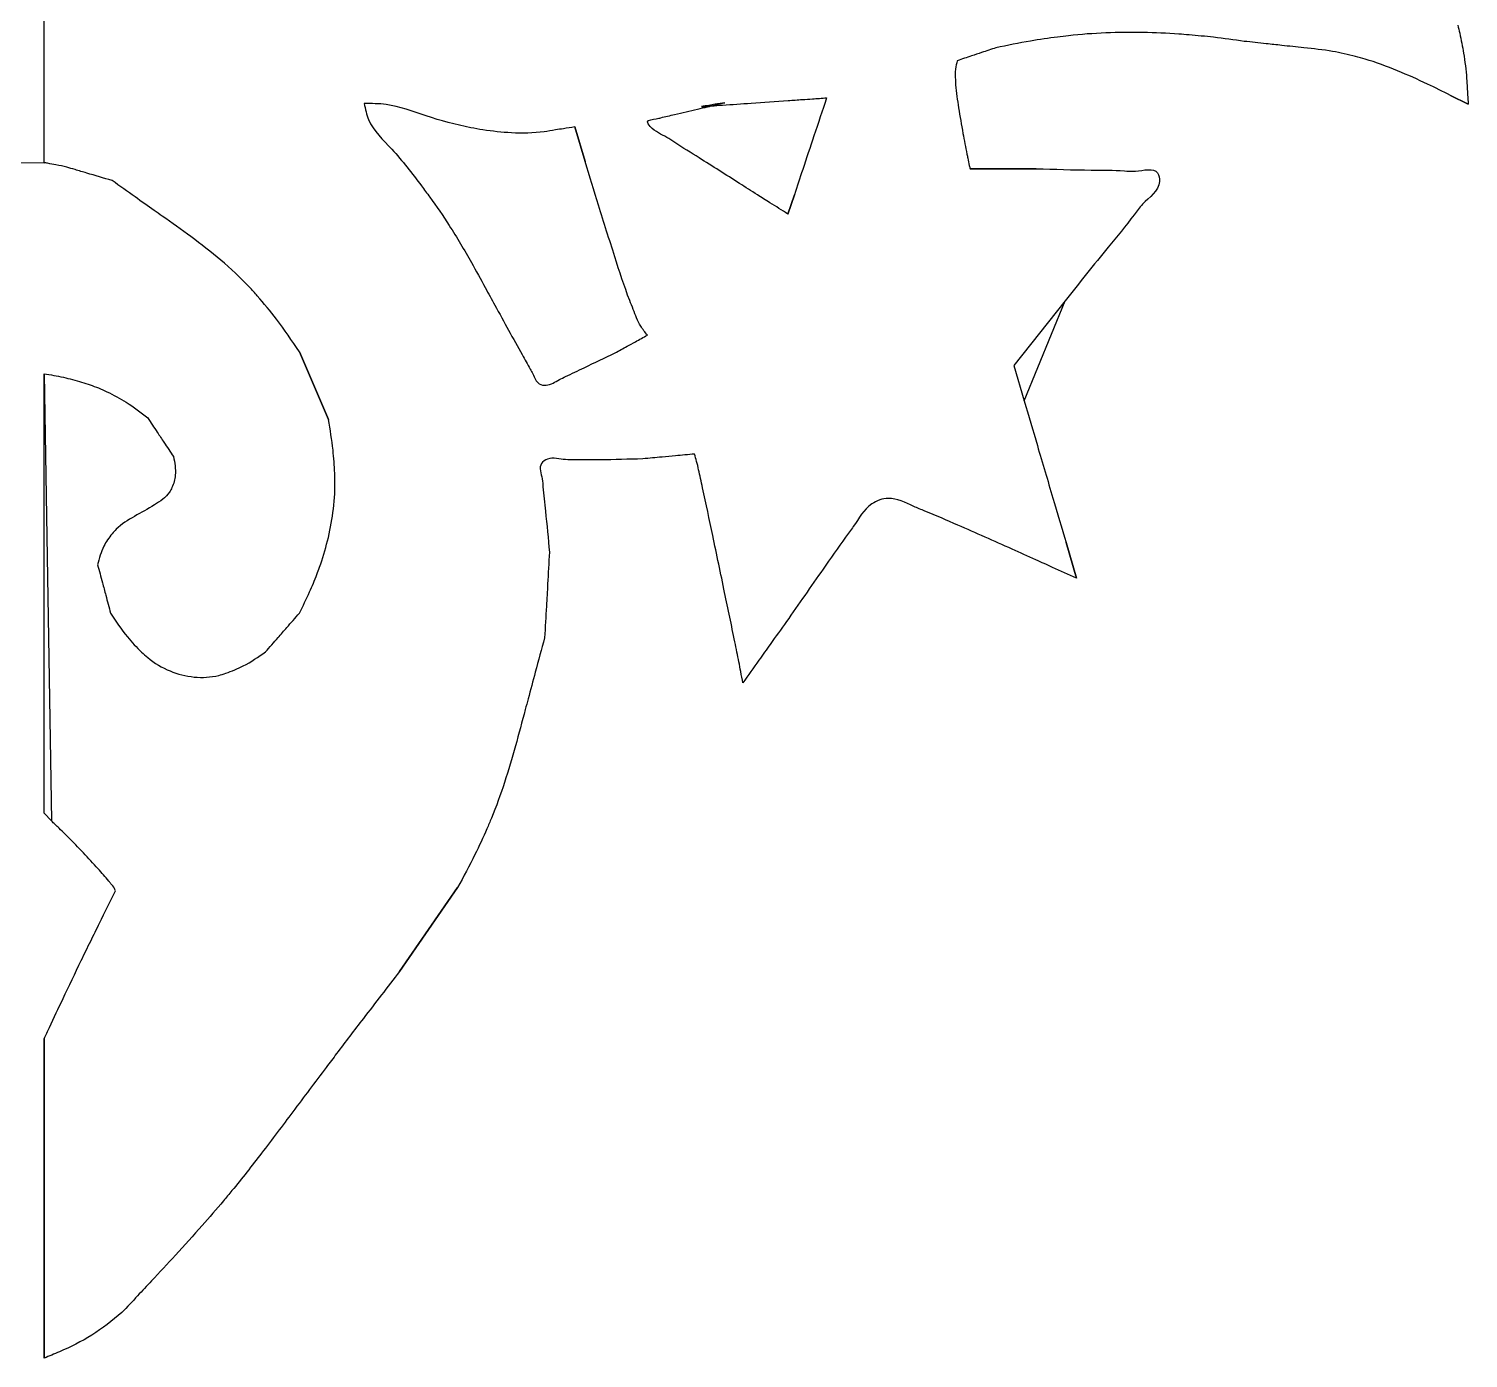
# Model space of a CAD drawing. Extents: x 0 to 339, y 0 to 248.
# Drawn here: x 241.42 to 286.46, y 0.29 to 41.89 of the extents above; entities that cross this region are included whole.
import ezdxf

# ---------------------------------------------------------------- set-up
doc = ezdxf.new("R2010")
doc.units = 0
doc.layers.add('layer_1', color=7, linetype='CONTINUOUS')

msp = doc.modelspace()

# ---------------------------------------------------------------- linework, layer by layer
at = {"layer": 'layer_1', "color": 1}
for p, q in [((241.904099, 37.700121), (241.902406, 135.376185)), ((266.386194, 39.728912), (266.386194, 39.728912)), ((266.386194, 39.728912), (266.386194, 39.728912)), ((266.386194, 39.728912), (266.386194, 39.728912)), ((286.46123, 39.529346), (285.906391, 39.806929)), ((285.906391, 39.806929), (286.46123, 39.529346)), ((251.915597, 39.552339), (251.915597, 39.552339)), ((251.915597, 39.552339), (251.915597, 39.552339)), ((251.915597, 39.552339), (251.915597, 39.552339)), ((262.469805, 39.455071), (262.469805, 39.455071)), ((262.469805, 39.455071), (262.469805, 39.455071)), ((262.469805, 39.455071), (262.469805, 39.455071)), ((263.204049, 39.577399), (263.052536, 39.552339)), ((263.052536, 39.552339), (263.204049, 39.577399)), ((263.204049, 39.577399), (263.204049, 39.577399)), ((286.46123, 39.529346), (286.46123, 39.529346)), ((258.835118, 37.733935), (258.506968, 38.819774)), ((258.506968, 38.819774), (258.835118, 37.733935)), ((240.942774, 37.700967), (241.904099, 37.700121)), ((258.835118, 37.733935), (258.835118, 37.733935)), ((270.877153, 37.512208), (272.945053, 37.512208)), ((272.945053, 37.512208), (270.877153, 37.512208)), ((270.877153, 37.512208), (270.877153, 37.512208)), ((265.375987, 36.69834), (265.173966, 36.092228)), ((265.173966, 36.092228), (265.375987, 36.69834)), ((265.375987, 36.69834), (265.375987, 36.69834)), ((273.852907, 33.376668), (272.238964, 31.359207)), ((272.566595, 30.249596), (273.852907, 33.376668)), ((273.852907, 33.376668), (273.852907, 33.376668)), ((250.799276, 29.665403), (249.89007, 31.786833)), ((249.89007, 31.786833), (250.799276, 29.665403)), ((241.904047, 17.343955), (241.903137, 31.097297)), ((241.903137, 31.097297), (242.129257, 17.106236)), ((272.238964, 31.359207), (272.566595, 30.249596)), ((250.799276, 29.665403), (250.799276, 29.665403)), ((273.877644, 25.811416), (274.205663, 24.701805)), ((274.205663, 24.701805), (273.877644, 25.811416)), ((273.877644, 25.811416), (273.877644, 25.811416)), ((242.129257, 17.106236), (241.904047, 17.343955)), ((242.129257, 17.106236), (242.129257, 17.106236)), ((254.83906, 15.018565), (253.023355, 12.395821)), ((253.023355, 12.395821), (254.83906, 15.018565)), ((254.83906, 15.018565), (254.83906, 15.018565)), ((241.902245, 0.294434), (241.902245, 10.292309)), ((241.902245, 10.292309), (241.902245, 0.294434)), ((241.902245, 0.294434), (241.902245, 0.294434))]:
    msp.add_line(p, q, dxfattribs=at)
for points in [[(286.133208, 42.000768), (286.154858, 41.917063), (286.174856, 41.832927), (286.193964, 41.748589)], [(272.765716, 41.50488), (272.403755, 41.442837), (272.04394, 41.368756), (271.684124, 41.294674)], [(273.611935, 41.631057), (273.329138, 41.593975), (273.04678, 41.553056), (272.765716, 41.50488)], [(273.953786, 41.673132), (273.839698, 41.660291), (273.725781, 41.645985), (273.611935, 41.631057)], [(275.12402, 41.758959), (274.733085, 41.743603), (274.342449, 41.716876), (273.953786, 41.673132)], [(276.288543, 41.772036), (275.900334, 41.778238), (275.51203, 41.7742), (275.12402, 41.758959)], [(277.408229, 41.723571), (277.035631, 41.750614), (276.662131, 41.766067), (276.288543, 41.772036)], [(277.724906, 41.69831), (277.61939, 41.707308), (277.513846, 41.715905), (277.408229, 41.723571)], [(278.49549, 41.622574), (278.239097, 41.652065), (277.982084, 41.676378), (277.724906, 41.69831)], [(279.450814, 41.496431), (279.132693, 41.541151), (278.814572, 41.585872), (278.49549, 41.622574)], [(280.14187, 41.421706), (279.911518, 41.446613), (279.681166, 41.471522), (279.450814, 41.496431)], [(286.193964, 41.748589), (286.240663, 41.542461), (286.28204, 41.335125), (286.316406, 41.126546)], [(270.921945, 41.040606), (270.772508, 40.990791), (270.623072, 40.940974), (270.473635, 40.891157)], [(271.235775, 41.145222), (271.131165, 41.110351), (271.026555, 41.075479), (270.921945, 41.040606)], [(271.684124, 41.294674), (271.534675, 41.244857), (271.385225, 41.19504), (271.235775, 41.145222)], [(280.625685, 41.369399), (280.464413, 41.386833), (280.303142, 41.404269), (280.14187, 41.421706)], [(281.316957, 41.294674), (281.086533, 41.319582), (280.856109, 41.344489), (280.625685, 41.369399)], [(282.217354, 41.180718), (281.919412, 41.232329), (281.618185, 41.263502), (281.316957, 41.294674)], [(282.938436, 41.021926), (282.699958, 41.083215), (282.459743, 41.13873), (282.217354, 41.180718)], [(283.233599, 40.941596), (283.135739, 40.970151), (283.037237, 40.996534), (282.938436, 41.021926)], [(286.316406, 41.126546), (286.359542, 40.864735), (286.391632, 40.600965), (286.410791, 40.336386)], [(270.415724, 40.627764), (270.40242, 40.518829), (270.408176, 40.407513), (270.413855, 40.297135)], [(270.473635, 40.891157), (270.450105, 40.803887), (270.426575, 40.716618), (270.415724, 40.627764)], [(284.251588, 40.574529), (283.917925, 40.712362), (283.579786, 40.840577), (283.233599, 40.941596)], [(285.191043, 40.157074), (284.881503, 40.303969), (284.568565, 40.443589), (284.251588, 40.574529)], [(270.413855, 40.297135), (270.416652, 40.242793), (270.41943, 40.188679), (270.423196, 40.134624)], [(270.423196, 40.134624), (270.439969, 39.89389), (270.476345, 39.654325), (270.514735, 39.415493)], [(285.906391, 39.806929), (285.668621, 39.925099), (285.430852, 40.04327), (285.191043, 40.157074)], [(286.410791, 40.336386), (286.418001, 40.236815), (286.42338, 40.13713), (286.429351, 40.037483)], [(264.023051, 39.563705), (264.40944, 39.590708), (264.795832, 39.617674), (265.182214, 39.644782)], [(265.182214, 39.644782), (265.330854, 39.65521), (265.479493, 39.665659), (265.628135, 39.67607)], [(265.628135, 39.67607), (265.732181, 39.683358), (265.836229, 39.690628), (265.940278, 39.697882)], [(265.940278, 39.697882), (266.088915, 39.708246), (266.237555, 39.718579), (266.386194, 39.728912)], [(266.386194, 39.728912), (266.254006, 39.332319), (266.121819, 38.935725), (265.989625, 38.539133)], [(286.429351, 40.037483), (286.43353, 39.967728), (286.438, 39.89799), (286.442428, 39.828251)], [(286.442428, 39.828251), (286.448753, 39.728619), (286.454992, 39.628982), (286.46123, 39.529346)], [(251.915597, 39.552339), (251.952006, 39.378922), (251.988414, 39.205505), (252.05508, 39.04713)], [(252.60592, 39.51855), (252.378986, 39.549143), (252.147292, 39.550741), (251.915597, 39.552339)], [(253.851659, 39.16496), (253.439586, 39.302125), (253.031108, 39.461231), (252.60592, 39.51855)], [(261.200711, 39.105966), (261.334976, 39.141978), (261.484086, 39.174065), (261.630054, 39.206991)], [(261.630054, 39.206991), (261.873267, 39.261853), (262.107755, 39.319044), (262.345414, 39.375383)], [(262.345414, 39.375383), (262.451028, 39.40042), (262.557269, 39.425288), (262.663319, 39.450202)], [(262.700319, 39.493472), (262.623481, 39.480667), (262.546643, 39.467869), (262.469805, 39.455071)], [(262.469805, 39.455071), (262.503667, 39.457436), (262.53753, 39.459801), (262.571393, 39.462172)], [(262.571393, 39.462172), (262.605256, 39.464542), (262.639119, 39.466918), (262.672982, 39.469288)], [(262.663319, 39.450202), (262.737578, 39.467648), (262.811743, 39.485116), (262.885928, 39.502577)], [(262.672982, 39.469288), (262.706845, 39.471658), (262.740707, 39.474023), (262.77457, 39.476389)], [(262.900442, 39.526864), (262.833738, 39.515708), (262.767029, 39.504588), (262.700319, 39.493472)], [(262.77457, 39.476389), (262.893479, 39.484696), (263.012386, 39.493017), (263.131294, 39.501337)], [(262.885928, 39.502577), (262.991941, 39.527528), (263.097995, 39.552464), (263.204049, 39.577399)], [(263.052536, 39.552339), (263.001839, 39.543841), (262.951142, 39.535342), (262.900442, 39.526864)], [(263.131294, 39.501337), (263.428546, 39.522135), (263.725797, 39.542931), (264.023051, 39.563705)], [(270.514735, 39.415493), (270.55758, 39.148943), (270.602933, 38.883305), (270.65111, 38.618001)], [(252.05508, 39.04713), (252.204524, 38.692104), (252.506017, 38.412671), (252.778165, 38.121109)], [(255.248869, 38.79465), (254.776068, 38.886087), (254.311624, 39.011855), (253.851659, 39.16496)], [(255.631494, 38.728199), (255.503529, 38.747995), (255.375897, 38.770084), (255.248869, 38.79465)], [(258.151435, 38.763745), (258.068475, 38.750805), (257.985496, 38.738004), (257.902622, 38.724463)], [(258.506968, 38.819774), (258.38847, 38.801004), (258.269972, 38.782233), (258.151435, 38.763745)], [(260.868778, 38.832906), (260.822519, 38.883856), (260.7771, 38.944362), (260.78362, 38.983449)], [(260.78362, 38.983449), (260.794476, 39.048532), (260.949324, 39.054235), (261.057559, 39.072294)], [(261.386028, 38.491624), (261.211063, 38.590485), (261.034521, 38.65036), (260.868778, 38.832906)], [(261.057559, 39.072294), (261.112829, 39.081515), (261.155945, 39.093959), (261.200711, 39.105966)], [(256.524873, 38.633661), (256.225314, 38.648881), (255.927512, 38.682406), (255.631494, 38.728199)], [(257.547259, 38.668261), (257.209368, 38.622735), (256.865981, 38.616331), (256.524873, 38.633661)], [(257.902622, 38.724463), (257.784252, 38.705123), (257.666095, 38.684272), (257.547259, 38.668261)], [(261.638574, 38.331626), (261.554481, 38.387161), (261.470438, 38.443929), (261.386028, 38.491624)], [(262.396147, 37.851695), (262.14354, 38.009545), (261.890829, 38.165036), (261.638574, 38.331626)], [(265.989625, 38.539133), (265.872396, 38.187435), (265.755162, 37.835739), (265.63792, 37.484045)], [(270.65111, 38.618001), (270.690633, 38.400351), (270.732056, 38.182926), (270.776275, 37.966165)], [(252.778165, 38.121109), (253.119923, 37.754972), (253.415407, 37.369709), (253.708881, 36.976306)], [(263.658648, 37.051932), (263.23779, 37.319038), (262.817112, 37.588641), (262.396147, 37.851695)], [(270.776275, 37.966165), (270.785037, 37.923211), (270.793909, 37.880284), (270.802429, 37.837263)], [(270.802429, 37.837263), (270.817641, 37.760445), (270.831729, 37.683331), (270.850999, 37.607483)], [(242.0106, 37.681281), (241.975116, 37.687629), (241.939609, 37.69385), (241.904102, 37.700071)], [(242.273722, 37.631512), (242.186203, 37.649067), (242.098469, 37.665562), (242.0106, 37.681281)], [(242.608907, 37.560671), (242.497297, 37.584863), (242.385687, 37.609055), (242.273722, 37.631512)], [(242.869012, 37.483816), (242.782311, 37.509437), (242.695609, 37.535054), (242.608907, 37.560671)], [(243.237773, 37.374824), (243.114854, 37.411157), (242.991934, 37.447491), (242.869012, 37.483816)], [(259.251479, 36.366419), (259.110877, 36.821587), (258.972997, 37.277761), (258.835118, 37.733935)], [(265.63792, 37.484045), (265.550612, 37.222142), (265.463299, 36.960241), (265.375987, 36.69834)], [(270.850999, 37.607483), (270.859106, 37.575575), (270.868129, 37.543892), (270.877153, 37.512208)], [(272.945053, 37.512208), (273.515977, 37.494257), (274.0869, 37.476306), (274.668036, 37.470217)], [(274.668036, 37.470217), (275.016718, 37.466563), (275.369076, 37.467179), (275.701827, 37.445074)], [(275.701827, 37.445074), (275.812744, 37.437706), (275.921482, 37.427813), (276.046422, 37.436709)], [(276.046422, 37.436709), (276.300164, 37.454774), (276.620735, 37.550333), (276.744286, 37.381504)], [(244.031268, 37.140274), (243.76677, 37.218457), (243.502272, 37.296641), (243.237773, 37.374824)], [(244.751498, 36.627915), (244.511248, 36.798459), (244.271258, 36.969367), (244.031268, 37.140274)], [(253.708881, 36.976306), (253.796036, 36.859475), (253.883014, 36.741927), (253.968891, 36.623636)], [(264.219899, 36.696573), (264.032818, 36.814974), (263.845715, 36.933206), (263.658648, 37.051932)], [(276.803174, 37.113403), (276.778275, 36.806447), (276.483665, 36.622479), (276.273562, 36.402601)], [(276.744286, 37.381504), (276.792731, 37.315305), (276.810884, 37.208457), (276.803174, 37.113403)], [(245.348273, 36.205212), (245.149236, 36.34595), (244.950279, 36.486808), (244.751498, 36.627915)], [(253.968891, 36.623636), (254.179455, 36.333598), (254.383408, 36.039096), (254.576775, 35.737837)], [(264.61276, 36.44776), (264.481813, 36.530721), (264.350862, 36.613688), (264.219899, 36.696573)], [(245.597088, 36.029375), (245.514131, 36.087965), (245.431195, 36.146578), (245.348273, 36.205212)], [(259.757567, 34.757749), (259.58701, 35.293882), (259.41735, 35.82945), (259.251479, 36.366419)], [(265.173966, 36.092228), (264.9869, 36.210734), (264.799835, 36.329241), (264.61276, 36.44776)], [(276.004581, 36.066367), (275.75019, 35.723952), (275.471671, 35.391789), (275.197677, 35.057703)], [(276.273562, 36.402601), (276.171502, 36.295792), (276.089382, 36.18051), (276.004581, 36.066367)], [(246.494939, 35.385835), (246.198926, 35.604821), (245.897866, 35.816946), (245.597088, 36.029375)], [(254.576775, 35.737837), (254.8205, 35.358124), (255.047408, 34.967676), (255.274316, 34.577228)], [(247.426399, 34.652494), (247.124474, 34.907908), (246.812613, 35.150823), (246.494939, 35.385835)], [(260.224303, 33.390448), (260.050464, 33.838705), (259.903686, 34.298434), (259.757567, 34.757749)], [(275.197677, 35.057703), (274.741042, 34.500919), (274.296975, 33.938793), (273.852907, 33.376668)], [(248.324249, 33.806935), (248.04386, 34.107529), (247.740507, 34.386776), (247.426399, 34.652494)], [(255.274316, 34.577228), (255.417704, 34.31532), (255.561093, 34.053412), (255.704498, 33.791513)], [(248.573063, 33.530071), (248.491408, 33.623541), (248.408874, 33.71621), (248.324249, 33.806935)], [(255.704498, 33.791513), (255.804886, 33.608175), (255.905282, 33.424842), (256.005686, 33.241512)], [(249.169839, 32.804296), (248.9797, 33.053086), (248.779181, 33.29413), (248.573063, 33.530071)], [(260.334681, 33.10885), (260.298274, 33.203267), (260.260696, 33.296606), (260.224303, 33.390448)], [(256.005686, 33.241512), (256.149127, 32.979602), (256.292584, 32.7177), (256.436041, 32.455798)], [(260.568527, 32.585883), (260.468389, 32.747315), (260.403637, 32.930018), (260.334681, 33.10885)], [(249.89007, 31.786833), (249.656082, 32.130532), (249.422094, 32.474231), (249.169839, 32.804296)], [(256.436041, 32.455798), (256.57695, 32.204175), (256.717858, 31.952551), (256.85697, 31.698175)], [(260.779911, 32.304285), (260.704994, 32.395472), (260.630076, 32.486659), (260.568527, 32.585883)], [(260.143852, 31.954564), (260.231149, 32.00259), (260.318451, 32.050606), (260.405759, 32.098612)], [(260.405759, 32.098612), (260.530469, 32.167183), (260.65519, 32.235734), (260.779911, 32.304285)], [(256.85697, 31.698175), (256.940439, 31.545544), (257.023262, 31.391923), (257.109537, 31.243589)], [(258.801564, 31.28571), (259.123712, 31.442131), (259.446706, 31.595403), (259.769699, 31.748676)], [(259.769699, 31.748676), (259.894413, 31.817312), (260.019127, 31.885948), (260.143852, 31.954564)], [(241.903137, 31.097297), (242.104258, 31.062728), (242.305379, 31.02816), (242.504587, 30.984611)], [(257.109537, 31.243589), (257.138297, 31.194143), (257.16744, 31.145285), (257.19373, 31.092057)], [(257.19373, 31.092057), (257.249565, 30.979011), (257.292531, 30.846256), (257.39294, 30.782446)], [(258.22064, 31.007981), (258.41528, 31.096866), (258.60827, 31.191854), (258.801564, 31.28571)], [(242.504587, 30.984611), (242.69692, 30.942565), (242.88747, 30.892149), (243.076162, 30.835133)], [(243.076162, 30.835133), (243.25407, 30.781377), (243.430327, 30.721754), (243.601725, 30.650556)], [(243.601725, 30.650556), (243.69102, 30.613462), (243.778997, 30.573227), (243.86649, 30.531737)], [(257.39294, 30.782446), (257.453167, 30.744172), (257.53406, 30.730703), (257.608969, 30.736651)], [(257.608969, 30.736651), (257.763189, 30.748897), (257.892043, 30.843443), (258.026986, 30.91542)], [(258.026986, 30.91542), (258.090693, 30.949401), (258.155759, 30.978352), (258.22064, 31.007981)], [(243.86649, 30.531737), (244.074332, 30.433176), (244.279443, 30.327536), (244.473646, 30.205219)], [(244.473646, 30.205219), (244.707101, 30.05818), (244.924793, 29.887043), (245.142486, 29.715906)], [(272.566595, 30.249596), (272.704228, 29.783859), (272.84186, 29.318122), (272.979461, 28.852376)], [(245.142486, 29.715906), (245.242248, 29.566248), (245.34201, 29.41659), (245.441775, 29.266934)], [(250.941436, 28.705716), (250.906228, 29.027098), (250.852752, 29.346251), (250.799276, 29.665403)], [(245.441775, 29.266934), (245.511612, 29.162173), (245.58145, 29.057412), (245.65129, 28.952653)], [(245.65129, 28.952653), (245.751064, 28.802993), (245.850841, 28.653335), (245.950618, 28.503678)], [(272.979461, 28.852376), (273.141334, 28.304471), (273.303165, 27.756553), (273.464991, 27.208634)], [(245.950618, 28.503678), (245.987639, 28.309965), (246.024659, 28.116253), (246.007394, 27.923754)], [(250.99381, 27.981758), (250.983893, 28.223566), (250.967777, 28.465265), (250.941436, 28.705716)], [(257.65295, 28.425489), (257.577078, 28.399515), (257.50239, 28.352257), (257.463293, 28.291004)], [(258.218067, 28.40879), (258.028944, 28.425946), (257.837447, 28.488648), (257.65295, 28.425489)], [(258.487046, 28.404073), (258.397512, 28.402776), (258.308058, 28.400627), (258.218067, 28.40879)], [(259.293933, 28.404919), (259.024845, 28.404174), (258.755588, 28.40796), (258.487046, 28.404073)], [(260.638659, 28.433828), (260.190574, 28.419994), (259.742488, 28.406161), (259.293933, 28.404919)], [(261.236464, 28.489981), (261.037194, 28.47128), (260.837926, 28.452554), (260.638659, 28.433828)], [(261.654911, 28.529212), (261.515427, 28.516148), (261.375946, 28.503071), (261.236464, 28.489981)], [(262.25267, 28.58515), (262.053417, 28.566513), (261.854163, 28.547875), (261.654911, 28.529212)], [(262.318054, 28.355384), (262.297602, 28.432318), (262.275136, 28.508734), (262.25267, 28.58515)], [(251.001292, 27.695546), (251.00067, 27.790979), (250.997722, 27.886377), (250.99381, 27.981758)], [(257.463293, 28.291004), (257.381235, 28.162442), (257.455964, 27.972233), (257.486532, 27.803575)], [(262.439482, 27.822996), (262.401038, 28.000955), (262.364806, 28.179524), (262.318054, 28.355384)], [(245.901532, 27.534638), (245.879046, 27.485117), (245.853652, 27.43711), (245.823842, 27.39246)], [(246.007394, 27.923754), (245.995445, 27.790533), (245.957498, 27.657894), (245.901532, 27.534638)], [(250.938623, 26.755587), (250.980211, 27.067146), (251.00334, 27.38154), (251.001292, 27.695546)], [(257.486532, 27.803575), (257.502119, 27.717571), (257.506223, 27.63717), (257.511794, 27.556022)], [(257.511794, 27.556022), (257.528836, 27.307768), (257.559604, 27.052518), (257.587531, 26.798532)], [(262.504866, 27.525978), (262.482991, 27.624956), (262.460893, 27.723881), (262.439482, 27.822996)], [(262.822434, 26.036312), (262.718382, 26.53327), (262.614419, 27.030278), (262.504866, 27.525978)], [(245.823842, 27.39246), (245.709855, 27.221723), (245.531306, 27.100057), (245.35262, 26.990248)], [(268.313322, 27.197237), (268.134576, 27.192947), (267.950368, 27.125923), (267.800649, 27.022541)], [(269.111829, 26.946083), (268.852778, 27.060655), (268.589573, 27.203868), (268.313322, 27.197237)], [(273.464991, 27.208634), (273.602545, 26.742895), (273.740095, 26.277156), (273.877644, 25.811416)], [(244.729826, 26.632944), (244.526717, 26.517276), (244.3225, 26.394617), (244.157334, 26.230735)], [(245.35262, 26.990248), (245.145533, 26.862984), (244.938263, 26.751646), (244.729826, 26.632944)], [(250.76929, 25.86626), (250.841641, 26.15939), (250.898656, 26.456179), (250.938623, 26.755587)], [(257.587531, 26.798532), (257.635068, 26.366198), (257.67437, 25.937528), (257.713672, 25.508859)], [(267.800649, 27.022541), (267.547839, 26.847974), (267.393365, 26.569741), (267.220566, 26.315489)], [(269.461137, 26.801275), (269.345026, 26.848415), (269.228851, 26.894327), (269.111829, 26.946083)], [(270.494069, 26.359484), (270.150518, 26.510331), (269.806106, 26.661222), (269.461137, 26.801275)], [(244.157334, 26.230735), (244.112159, 26.185911), (244.069906, 26.138004), (244.029237, 26.088568)], [(267.220566, 26.315489), (267.142798, 26.201065), (267.06132, 26.091497), (266.98057, 25.981109)], [(272.188137, 25.609655), (271.624782, 25.8621), (271.060595, 26.110732), (270.494069, 26.359484)], [(243.772102, 25.699534), (243.682455, 25.517165), (243.62956, 25.3185), (243.576665, 25.119835)], [(244.029237, 26.088568), (243.930132, 25.968098), (243.840439, 25.838551), (243.772102, 25.699534)], [(250.52131, 25.044273), (250.618266, 25.31355), (250.700675, 25.58826), (250.76929, 25.86626)], [(263.196031, 24.249732), (263.07194, 24.845347), (262.947122, 25.440793), (262.822434, 26.036312)], [(266.98057, 25.981109), (266.741221, 25.653908), (266.508281, 25.319496), (266.275473, 24.985503)], [(257.713672, 25.508859), (257.694945, 25.178874), (257.676218, 24.848889), (257.657519, 24.518902)], [(272.935347, 25.273435), (272.686299, 25.385606), (272.437299, 25.498004), (272.188137, 25.609655)], [(273.458408, 25.038067), (273.28405, 25.116502), (273.109686, 25.194913), (272.935347, 25.273435)], [(243.576665, 25.119835), (243.626546, 24.932767), (243.676427, 24.745699), (243.726312, 24.558632)], [(250.210879, 24.269671), (250.291281, 24.449786), (250.365298, 24.632817), (250.436232, 24.816934)], [(250.436232, 24.816934), (250.465325, 24.892447), (250.493899, 24.968143), (250.52131, 25.044273)], [(266.275473, 24.985503), (265.892611, 24.43624), (265.510108, 23.888108), (265.127606, 23.339976)], [(274.205663, 24.701805), (273.956582, 24.813909), (273.707501, 24.926012), (273.458408, 25.038067)], [(243.726312, 24.558632), (243.761232, 24.427685), (243.796154, 24.296739), (243.831079, 24.165793)], [(257.657519, 24.518902), (257.644428, 24.28789), (257.631352, 24.056878), (257.618289, 23.825866)], [(243.831079, 24.165793), (243.880971, 23.978727), (243.930868, 23.791663), (243.980765, 23.604599)], [(249.89007, 23.604599), (250.000319, 23.824777), (250.110568, 24.044954), (250.210879, 24.269671)], [(263.513599, 22.709714), (263.4093, 23.223369), (263.302935, 23.736613), (263.196031, 24.249732)], [(243.980765, 23.604599), (244.147727, 23.350947), (244.314689, 23.097295), (244.506415, 22.862885)], [(249.497085, 23.155581), (249.62807, 23.305261), (249.75907, 23.45493), (249.89007, 23.604599)], [(257.618289, 23.825866), (257.599625, 23.495819), (257.58099, 23.16577), (257.562354, 22.835721)], [(249.222085, 22.841288), (249.313745, 22.946058), (249.405411, 23.050823), (249.497085, 23.155581)], [(265.127606, 23.339976), (264.959431, 23.103375), (264.791256, 22.866774), (264.623104, 22.630157)], [(244.506415, 22.862885), (244.644435, 22.694137), (244.795287, 22.535361), (244.95353, 22.385)], [(248.829355, 22.39233), (248.96026, 22.541987), (249.091166, 22.691644), (249.222085, 22.841288)], [(257.562354, 22.835721), (257.465016, 22.477416), (257.367678, 22.119111), (257.270924, 21.760647)], [(263.578983, 22.38744), (263.557133, 22.494855), (263.535411, 22.602294), (263.513599, 22.709714)], [(264.623104, 22.630157), (264.505405, 22.464537), (264.387718, 22.298909), (264.270041, 22.133274)], [(244.95353, 22.385), (245.014869, 22.326716), (245.077318, 22.269697), (245.142486, 22.215747)], [(245.142486, 22.215747), (245.351995, 22.042305), (245.589605, 21.900591), (245.842044, 21.796563)], [(248.135312, 21.955548), (248.377863, 22.080954), (248.603609, 22.236642), (248.829355, 22.39233)], [(263.70041, 21.779325), (263.661852, 21.982398), (263.620188, 22.184878), (263.578983, 22.38744)], [(264.270041, 22.133274), (264.101944, 21.896668), (263.933869, 21.660047), (263.765794, 21.423425)], [(245.842044, 21.796563), (246.083132, 21.697212), (246.337744, 21.632234), (246.597646, 21.607622)], [(246.597646, 21.607622), (246.854154, 21.58333), (247.115814, 21.598356), (247.364544, 21.660143)], [(247.364544, 21.660143), (247.439712, 21.678816), (247.513698, 21.701759), (247.587171, 21.726492)], [(247.587171, 21.726492), (247.775065, 21.789742), (247.959598, 21.864699), (248.135312, 21.955548)], [(257.270924, 21.760647), (257.195906, 21.48272), (257.12124, 21.204698), (257.046746, 20.926632)], [(263.765794, 21.423425), (263.744352, 21.542126), (263.72291, 21.660826), (263.70041, 21.779325)], [(257.046746, 20.926632), (257.01681, 20.814887), (256.986902, 20.703136), (256.957075, 20.591361)], [(256.957075, 20.591361), (256.855548, 20.21089), (256.754963, 19.830147), (256.648964, 19.450908)], [(256.648964, 19.450908), (256.542151, 19.068757), (256.429841, 18.688133), (256.307284, 18.310587)], [(256.307284, 18.310587), (256.184184, 17.931371), (256.050745, 17.555261), (255.89829, 17.187039)], [(255.89829, 17.187039), (255.852942, 17.07751), (255.805911, 16.968679), (255.75818, 16.860144)], [(242.370829, 16.875771), (242.290798, 16.953105), (242.210028, 17.02967), (242.129257, 17.106236)], [(242.563284, 16.68741), (242.499451, 16.75052), (242.43538, 16.813396), (242.370829, 16.875771)], [(242.641833, 16.609446), (242.615712, 16.635497), (242.589518, 16.661473), (242.563284, 16.68741)], [(255.75818, 16.860144), (255.638509, 16.588025), (255.514434, 16.317761), (255.382685, 16.051366)], [(243.133047, 16.103271), (242.971883, 16.274365), (242.808315, 16.443418), (242.641833, 16.609446)], [(243.590487, 15.608396), (243.438817, 15.774469), (243.287029, 15.939801), (243.133047, 16.103271)], [(255.382685, 16.051366), (255.210241, 15.702681), (255.02465, 15.360623), (254.83906, 15.018565)], [(243.930012, 15.220185), (243.822562, 15.353772), (243.706559, 15.481301), (243.590487, 15.608396)], [(243.637667, 13.910515), (243.802389, 14.246027), (243.967113, 14.581538), (244.131837, 14.917049)], [(243.993618, 15.141625), (243.971802, 15.167588), (243.951071, 15.194003), (243.930012, 15.220185)], [(244.102072, 14.995701), (244.075603, 15.049686), (244.032857, 15.094925), (243.993618, 15.141625)], [(244.131837, 14.917049), (244.123076, 14.94389), (244.114315, 14.970731), (244.102072, 14.995701)], [(243.360245, 13.345438), (243.452717, 13.533798), (243.545192, 13.722156), (243.637667, 13.910515)], [(243.06178, 12.737469), (243.161268, 12.940126), (243.260755, 13.142783), (243.360245, 13.345438)], [(242.494668, 11.544945), (242.683357, 11.942618), (242.872569, 12.340044), (243.06178, 12.737469)], [(253.023355, 12.395821), (252.645097, 11.905296), (252.266839, 11.414771), (251.890333, 10.922902)], [(242.069619, 10.646942), (242.211035, 10.946403), (242.352704, 11.245744), (242.494668, 11.544945)], [(251.890333, 10.922902), (251.610816, 10.55774), (251.332264, 10.191838), (251.054281, 9.825506)], [(241.902245, 10.292309), (241.958023, 10.410526), (242.013802, 10.528744), (242.069619, 10.646942)], [(251.054281, 9.825506), (250.945461, 9.682101), (250.836728, 9.53863), (250.728251, 9.394965)], [(250.728251, 9.394965), (250.378529, 8.931798), (250.03147, 8.466618), (249.68329, 8.002297)], [(249.68329, 8.002297), (249.35934, 7.570288), (249.034421, 7.139023), (248.70558, 6.710668)], [(248.70558, 6.710668), (248.401884, 6.315066), (248.094843, 5.921946), (247.778204, 5.53669)], [(247.778204, 5.53669), (247.689769, 5.429091), (247.600585, 5.322105), (247.511072, 5.21539)], [(247.511072, 5.21539), (247.293953, 4.956544), (247.074895, 4.699285), (246.851617, 4.445771)], [(246.851617, 4.445771), (246.576272, 4.133139), (246.29451, 3.8262), (246.012748, 3.519261)], [(246.012748, 3.519261), (245.762292, 3.250473), (245.511836, 2.981684), (245.261379, 2.712898)], [(245.261379, 2.712898), (245.116598, 2.557521), (244.971816, 2.402145), (244.827034, 2.24677)], [(244.827034, 2.24677), (244.663829, 2.071627), (244.500623, 1.896485), (244.337417, 1.721343)], [(244.337417, 1.721343), (244.032352, 1.47227), (243.727287, 1.223197), (243.395836, 1.014596)], [(243.395836, 1.014596), (243.074346, 0.812264), (242.728031, 0.648008), (242.378466, 0.495969)], [(242.378466, 0.495969), (242.220169, 0.42712), (242.061207, 0.360777), (241.902245, 0.294434)]]:
    msp.add_open_spline(points, degree=3, dxfattribs=at)

doc.saveas('drawing.dxf')
